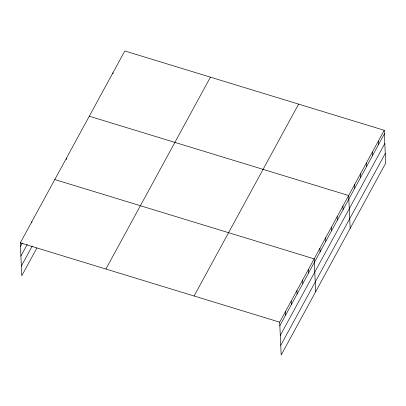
<?xml version="1.0" encoding="UTF-8"?>
<svg xmlns="http://www.w3.org/2000/svg" width="406" height="406" viewBox="0 0 406 406"><rect width="100%" height="100%" fill="white"/><g stroke="black" fill="none" stroke-linecap="round" stroke-linejoin="round"><path stroke-width="0.61" d="M36.921 247.939L21.792 275.715L20.3 242.869L124.82 50.978L384.208 130.285L385.7 163.131L281.18 355.022L279.688 322.176L384.208 130.285M20.462 246.432L22.279 243.098M20.899 256.095L27.253 244.427M21.351 266.052L32.247 246.051M105.9 269.041L210.42 77.15M194.088 296.004L298.613 104.114M279.851 325.739L384.37 133.848M280.287 335.402L384.807 143.511M280.739 345.359L385.264 153.468M89.284 116.223L348.673 195.53L350.165 228.375M54.79 179.543L314.178 258.855L315.67 291.696M20.3 242.869L279.688 322.176M378.285 141.161L378.448 144.724M372.363 152.037L372.525 155.594M366.44 162.907L366.603 166.47M360.518 173.783L360.68 177.346M354.595 184.654L354.758 188.217M342.923 206.086L343.085 209.648M337.173 216.637L337.335 220.199M331.423 227.193L331.585 230.755M325.678 237.749L325.84 241.306M319.928 248.299L320.09 251.862M308.433 269.406L308.59 272.969M302.683 279.962L302.846 283.525M296.933 290.518L297.096 294.076M291.183 301.069L291.346 304.632M285.438 311.625L285.596 315.188M112.975 72.725L113.03 73.912M66.29 158.436L66.345 159.624M31.795 221.762L31.851 222.95"/></g></svg>
